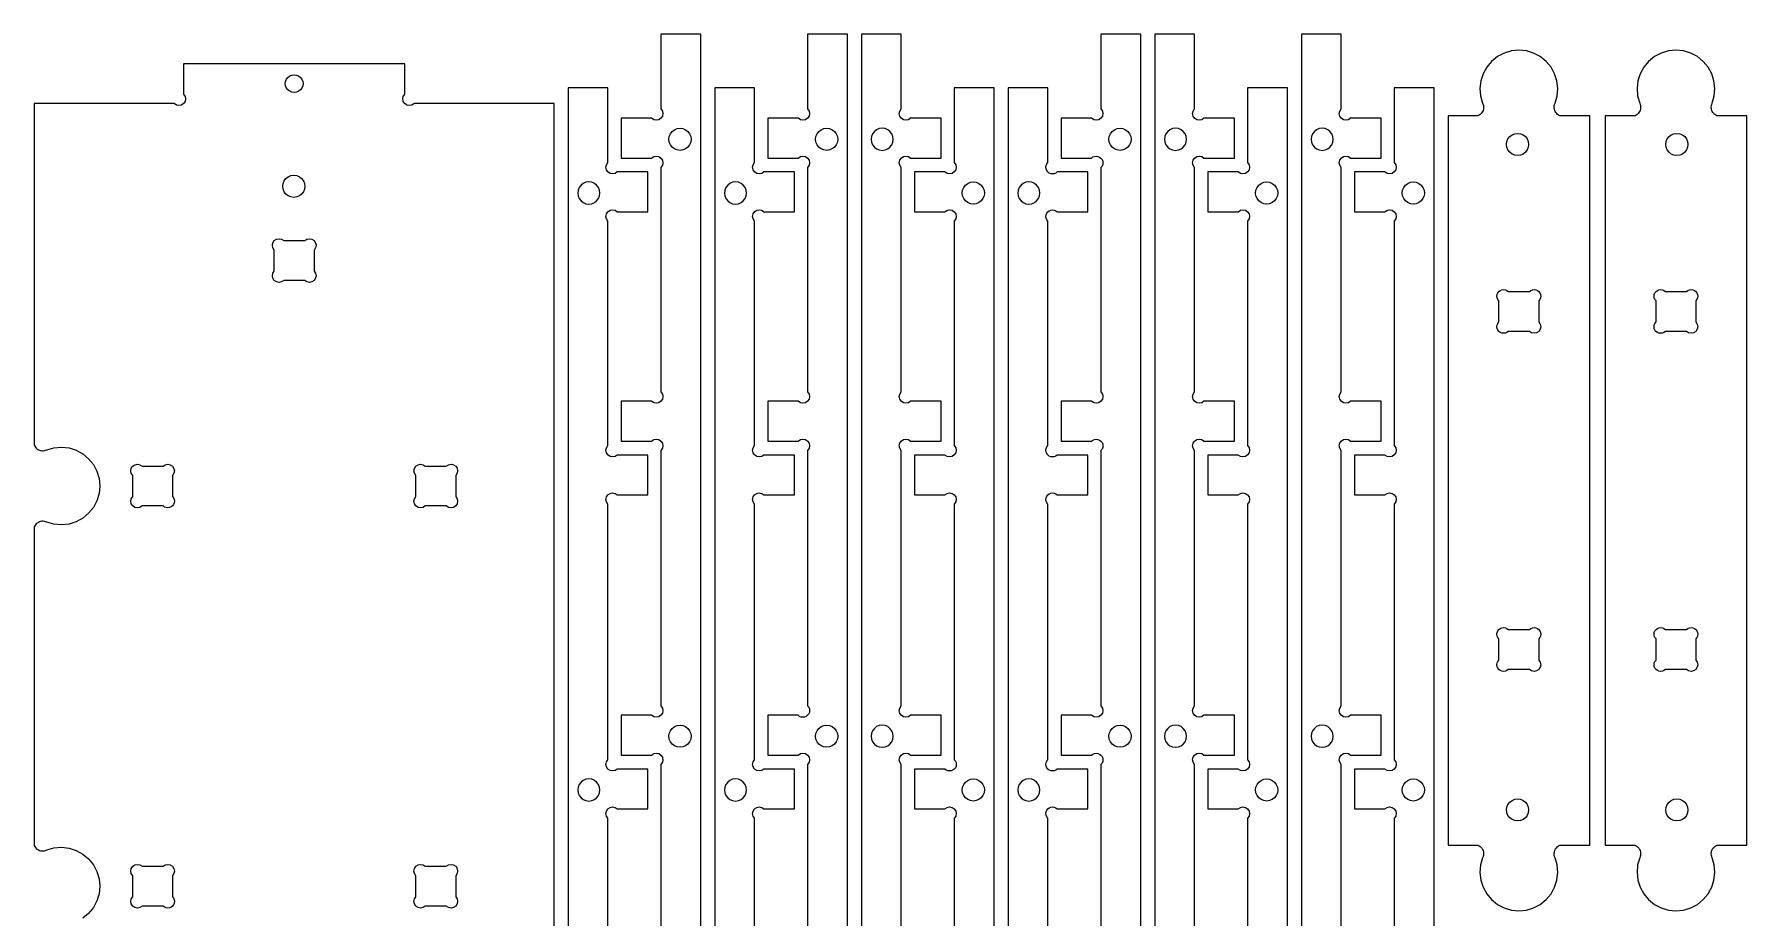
# Model space of a CAD drawing. Extents: x 5 to 2395, y 3 to 1197.
# Drawn here: x 1617 to 2391, y 798 to 1197 of the extents above; entities that cross this region are included whole.
import ezdxf

# ---------------------------------------------------------------- set-up
doc = ezdxf.new("R2010")
doc.units = 0
doc.layers.add('RACK_CUTOUT_18MM_OSB', color=18, linetype='CONTINUOUS')
doc.layers.add('RACK_HOLDDOWN_18MM_OSB', color=18, linetype='CONTINUOUS')

msp = doc.modelspace()

# ---------------------------------------------------------------- linework, layer by layer
at = {"layer": 'RACK_CUTOUT_18MM_OSB'}
for points in [[(1918.53, 410.41), (1918.53, 1197.41), (1900.53, 1197.41), (1900.53, 1163.65, -1), (1896.29, 1159.4), (1882.53, 1159.4), (1882.53, 1141.4), (1896.29, 1141.4, -1), (1900.53, 1137.16), (1900.53, 1035.64, -1), (1896.29, 1031.39), (1882.53, 1031.39), (1882.53, 1013.39), (1896.29, 1013.39, -1), (1900.53, 1009.15), (1900.53, 893.59, -1), (1896.29, 889.35), (1882.53, 889.35), (1882.53, 871.35), (1896.29, 871.35, -1), (1900.53, 867.11), (1900.53, 740.71, -1)], [(1984.83, 410.41), (1984.83, 1197.41), (1966.83, 1197.41), (1966.83, 1163.65, -1), (1962.59, 1159.4), (1948.83, 1159.4), (1948.83, 1141.4), (1962.59, 1141.4, -1), (1966.83, 1137.16), (1966.83, 1035.64, -1), (1962.59, 1031.39), (1948.83, 1031.39), (1948.83, 1013.39), (1962.59, 1013.39, -1), (1966.83, 1009.15), (1966.83, 893.59, -1), (1962.59, 889.35), (1948.83, 889.35), (1948.83, 871.35), (1962.59, 871.35, -1), (1966.83, 867.11), (1966.83, 740.71, -1)], [(2009.13, 740.71), (2009.13, 867.11, -1), (2013.37, 871.35), (2027.13, 871.35), (2027.13, 889.35), (2013.37, 889.35, -1), (2009.13, 893.59), (2009.13, 1009.15, -1), (2013.37, 1013.39), (2027.13, 1013.39), (2027.13, 1031.39), (2013.37, 1031.39, -1), (2009.13, 1035.64), (2009.13, 1137.16, -1), (2013.37, 1141.4), (2027.13, 1141.4), (2027.13, 1159.4), (2013.37, 1159.4, -1), (2009.13, 1163.65), (2009.13, 1197.41), (1991.13, 1197.41), (1991.13, 410.41)], [(2117.43, 410.41), (2117.43, 1197.41), (2099.43, 1197.41), (2099.43, 1163.65, -1), (2095.19, 1159.4), (2081.43, 1159.4), (2081.43, 1141.4), (2095.19, 1141.4, -1), (2099.43, 1137.16), (2099.43, 1035.64, -1), (2095.19, 1031.39), (2081.43, 1031.39), (2081.43, 1013.39), (2095.19, 1013.39, -1), (2099.43, 1009.15), (2099.43, 893.59, -1), (2095.19, 889.35), (2081.43, 889.35), (2081.43, 871.35), (2095.19, 871.35, -1), (2099.43, 867.11), (2099.43, 740.71, -1)], [(2141.73, 740.71), (2141.73, 867.11, -1), (2145.97, 871.35), (2159.73, 871.35), (2159.73, 889.35), (2145.97, 889.35, -1), (2141.73, 893.59), (2141.73, 1009.15, -1), (2145.97, 1013.39), (2159.73, 1013.39), (2159.73, 1031.39), (2145.97, 1031.39, -1), (2141.73, 1035.64), (2141.73, 1137.16, -1), (2145.97, 1141.4), (2159.73, 1141.4), (2159.73, 1159.4), (2145.97, 1159.4, -1), (2141.73, 1163.65), (2141.73, 1197.41), (2123.73, 1197.41), (2123.73, 410.41)], [(2208.03, 740.71), (2208.03, 867.11, -1), (2212.27, 871.35), (2226.03, 871.35), (2226.03, 889.35), (2212.27, 889.35, -1), (2208.03, 893.59), (2208.03, 1009.15, -1), (2212.27, 1013.39), (2226.03, 1013.39), (2226.03, 1031.39), (2212.27, 1031.39, -1), (2208.03, 1035.64), (2208.03, 1137.16, -1), (2212.27, 1141.4), (2226.03, 1141.4), (2226.03, 1159.4), (2212.27, 1159.4, -1), (2208.03, 1163.65), (2208.03, 1197.41), (2190.03, 1197.41), (2190.03, 410.41)], [(1852.23, 622.05), (1852.23, 1166.05), (1788.97, 1166.05, -1), (1784.73, 1170.29), (1784.73, 1184.05), (1684.73, 1184.05), (1684.73, 1170.29, -1), (1680.49, 1166.05), (1617.23, 1166.05), (1617.23, 1011.54), (1617.48, 1011.04), (1617.8, 1010.57), (1618.17, 1010.15), (1618.6, 1009.79), (1619.08, 1009.49), (1619.59, 1009.26), (1620.13, 1009.1), (1620.68, 1009.02), (1621.24, 1009.01), (1621.8, 1009.08), (1622.34, 1009.22), (1622.86, 1009.44), (1626.15, 1010.37), (1629.55, 1010.65), (1632.94, 1010.26), (1636.2, 1009.23), (1639.19, 1007.59), (1641.81, 1005.4), (1643.96, 1002.75), (1645.55, 999.73), (1646.53, 996.46), (1646.86, 993.06), (1646.53, 989.66), (1645.55, 986.39), (1643.96, 983.37), (1641.81, 980.72), (1639.19, 978.53), (1636.2, 976.89), (1632.94, 975.86), (1629.55, 975.47), (1626.15, 975.75), (1622.86, 976.68), (1622.34, 976.9), (1621.8, 977.04), (1621.24, 977.11), (1620.68, 977.11), (1620.13, 977.02), (1619.59, 976.86), (1619.08, 976.63), (1618.6, 976.33), (1618.17, 975.97), (1617.8, 975.55), (1617.48, 975.09), (1617.23, 974.58), (1617.23, 830.54), (1617.48, 830.04), (1617.8, 829.57), (1618.17, 829.15), (1618.6, 828.79), (1619.08, 828.49), (1619.59, 828.26), (1620.13, 828.1), (1620.68, 828.02), (1621.24, 828.01), (1621.8, 828.08), (1622.34, 828.22), (1622.86, 828.44), (1626.15, 829.37), (1629.55, 829.65), (1632.94, 829.26), (1636.2, 828.23), (1639.19, 826.59), (1641.81, 824.4), (1643.96, 821.75), (1645.55, 818.73), (1646.53, 815.46), (1646.86, 812.06), (1646.53, 808.66), (1645.55, 805.39), (1643.96, 802.37), (1641.81, 799.72), (1639.19, 797.53)], [(1876.53, 716.41), (1876.53, 842.81, -1), (1880.77, 847.05), (1894.53, 847.05), (1894.53, 865.05), (1880.77, 865.05, -1), (1876.53, 869.29), (1876.53, 984.85, -1), (1880.77, 989.09), (1894.53, 989.09), (1894.53, 1007.09), (1880.77, 1007.09, -1), (1876.53, 1011.34), (1876.53, 1112.86, -1), (1880.77, 1117.1), (1894.53, 1117.1), (1894.53, 1135.1), (1880.77, 1135.1, -1), (1876.53, 1139.35), (1876.53, 1173.11), (1858.53, 1173.11), (1858.53, 386.11)], [(1942.83, 716.41), (1942.83, 842.81, -1), (1947.07, 847.05), (1960.83, 847.05), (1960.83, 865.05), (1947.07, 865.05, -1), (1942.83, 869.29), (1942.83, 984.85, -1), (1947.07, 989.09), (1960.83, 989.09), (1960.83, 1007.09), (1947.07, 1007.09, -1), (1942.83, 1011.34), (1942.83, 1112.86, -1), (1947.07, 1117.1), (1960.83, 1117.1), (1960.83, 1135.1), (1947.07, 1135.1, -1), (1942.83, 1139.35), (1942.83, 1173.11), (1924.83, 1173.11), (1924.83, 386.11)], [(2051.13, 386.11), (2051.13, 1173.11), (2033.13, 1173.11), (2033.13, 1139.35, -1), (2028.89, 1135.1), (2015.13, 1135.1), (2015.13, 1117.1), (2028.89, 1117.1, -1), (2033.13, 1112.86), (2033.13, 1011.34, -1), (2028.89, 1007.09), (2015.13, 1007.09), (2015.13, 989.09), (2028.89, 989.09, -1), (2033.13, 984.85), (2033.13, 869.29, -1), (2028.89, 865.05), (2015.13, 865.05), (2015.13, 847.05), (2028.89, 847.05, -1), (2033.13, 842.81), (2033.13, 716.41, -1)], [(2075.43, 716.41), (2075.43, 842.81, -1), (2079.67, 847.05), (2093.43, 847.05), (2093.43, 865.05), (2079.67, 865.05, -1), (2075.43, 869.29), (2075.43, 984.85, -1), (2079.67, 989.09), (2093.43, 989.09), (2093.43, 1007.09), (2079.67, 1007.09, -1), (2075.43, 1011.34), (2075.43, 1112.86, -1), (2079.67, 1117.1), (2093.43, 1117.1), (2093.43, 1135.1), (2079.67, 1135.1, -1), (2075.43, 1139.35), (2075.43, 1173.11), (2057.43, 1173.11), (2057.43, 386.11)], [(2183.73, 386.11), (2183.73, 1173.11), (2165.73, 1173.11), (2165.73, 1139.35, -1), (2161.49, 1135.1), (2147.73, 1135.1), (2147.73, 1117.1), (2161.49, 1117.1, -1), (2165.73, 1112.86), (2165.73, 1011.34, -1), (2161.49, 1007.09), (2147.73, 1007.09), (2147.73, 989.09), (2161.49, 989.09, -1), (2165.73, 984.85), (2165.73, 869.29, -1), (2161.49, 865.05), (2147.73, 865.05), (2147.73, 847.05), (2161.49, 847.05, -1), (2165.73, 842.81), (2165.73, 716.41, -1)], [(2250.03, 386.11), (2250.03, 1173.11), (2232.03, 1173.11), (2232.03, 1139.35, -1), (2227.79, 1135.1), (2214.03, 1135.1), (2214.03, 1117.1), (2227.79, 1117.1, -1), (2232.03, 1112.86), (2232.03, 1011.34, -1), (2227.79, 1007.09), (2214.03, 1007.09), (2214.03, 989.09), (2227.79, 989.09, -1), (2232.03, 984.85), (2232.03, 869.29, -1), (2227.79, 865.05), (2214.03, 865.05), (2214.03, 847.05), (2227.79, 847.05, -1), (2232.03, 842.81), (2232.03, 716.41, -1)]]:
    msp.add_lwpolyline(points, format="xyb", dxfattribs=at)
for points in [[(2284.94, 801.26), (2288.34, 800.93), (2291.74, 801.26), (2295.01, 802.24), (2298.03, 803.84), (2300.68, 805.99), (2302.87, 808.6), (2304.51, 811.6), (2305.54, 814.85), (2305.93, 818.24), (2305.65, 821.65), (2304.72, 824.93), (2304.5, 825.45), (2304.36, 825.99), (2304.29, 826.55), (2304.3, 827.11), (2304.38, 827.67), (2304.54, 828.21), (2304.77, 828.72), (2305.07, 829.19), (2305.43, 829.62), (2305.85, 830), (2306.32, 830.31), (2306.82, 830.56), (2320.35, 830.56), (2320.35, 1160.56), (2306.82, 1160.56), (2306.32, 1160.81), (2305.85, 1161.13), (2305.43, 1161.5), (2305.07, 1161.93), (2304.77, 1162.41), (2304.54, 1162.92), (2304.38, 1163.46), (2304.3, 1164.01), (2304.29, 1164.58), (2304.36, 1165.13), (2304.5, 1165.68), (2304.72, 1166.19), (2305.65, 1169.48), (2305.93, 1172.88), (2305.54, 1176.27), (2304.51, 1179.53), (2302.87, 1182.52), (2300.68, 1185.14), (2298.03, 1187.29), (2295.01, 1188.88), (2291.74, 1189.86), (2288.34, 1190.19), (2284.94, 1189.86), (2281.67, 1188.88), (2278.65, 1187.29), (2276, 1185.14), (2273.81, 1182.52), (2272.17, 1179.53), (2271.14, 1176.27), (2270.75, 1172.88), (2271.03, 1169.48), (2271.96, 1166.19), (2272.18, 1165.68), (2272.32, 1165.13), (2272.39, 1164.58), (2272.39, 1164.01), (2272.3, 1163.46), (2272.14, 1162.92), (2271.91, 1162.41), (2271.61, 1161.93), (2271.25, 1161.5), (2270.83, 1161.13), (2270.37, 1160.81), (2269.86, 1160.56), (2256.33, 1160.56), (2256.33, 830.56), (2269.86, 830.56), (2270.37, 830.31), (2270.83, 830), (2271.25, 829.62), (2271.61, 829.19), (2271.91, 828.72), (2272.14, 828.21), (2272.3, 827.67), (2272.39, 827.11), (2272.39, 826.55), (2272.32, 825.99), (2272.18, 825.45), (2271.96, 824.93), (2271.03, 821.65), (2270.75, 818.24), (2271.14, 814.85), (2272.17, 811.6), (2273.81, 808.6), (2276, 805.99), (2278.65, 803.84), (2281.67, 802.24)], [(2355.94, 801.26), (2359.34, 800.93), (2362.74, 801.26), (2366.01, 802.24), (2369.03, 803.84), (2371.68, 805.99), (2373.87, 808.6), (2375.51, 811.6), (2376.54, 814.85), (2376.93, 818.24), (2376.65, 821.65), (2375.72, 824.93), (2375.5, 825.45), (2375.36, 825.99), (2375.29, 826.55), (2375.3, 827.11), (2375.38, 827.67), (2375.54, 828.21), (2375.77, 828.72), (2376.07, 829.19), (2376.43, 829.62), (2376.85, 830), (2377.32, 830.31), (2377.82, 830.56), (2391.35, 830.56), (2391.35, 1160.56), (2377.82, 1160.56), (2377.32, 1160.81), (2376.85, 1161.13), (2376.43, 1161.5), (2376.07, 1161.93), (2375.77, 1162.41), (2375.54, 1162.92), (2375.38, 1163.46), (2375.3, 1164.01), (2375.29, 1164.58), (2375.36, 1165.13), (2375.5, 1165.68), (2375.72, 1166.19), (2376.65, 1169.48), (2376.93, 1172.88), (2376.54, 1176.27), (2375.51, 1179.53), (2373.87, 1182.52), (2371.68, 1185.14), (2369.03, 1187.29), (2366.01, 1188.88), (2362.74, 1189.86), (2359.34, 1190.19), (2355.94, 1189.86), (2352.67, 1188.88), (2349.65, 1187.29), (2347, 1185.14), (2344.81, 1182.52), (2343.17, 1179.53), (2342.14, 1176.27), (2341.75, 1172.88), (2342.03, 1169.48), (2342.96, 1166.19), (2343.18, 1165.68), (2343.32, 1165.13), (2343.39, 1164.58), (2343.39, 1164.01), (2343.3, 1163.46), (2343.14, 1162.92), (2342.91, 1162.41), (2342.61, 1161.93), (2342.25, 1161.5), (2341.83, 1161.13), (2341.37, 1160.81), (2340.86, 1160.56), (2327.33, 1160.56), (2327.33, 830.56), (2340.86, 830.56), (2341.37, 830.31), (2341.83, 830), (2342.25, 829.62), (2342.61, 829.19), (2342.91, 828.72), (2343.14, 828.21), (2343.3, 827.67), (2343.39, 827.11), (2343.39, 826.55), (2343.32, 825.99), (2343.18, 825.45), (2342.96, 824.93), (2342.03, 821.65), (2341.75, 818.24), (2342.14, 814.85), (2343.17, 811.6), (2344.81, 808.6), (2347, 805.99), (2349.65, 803.84), (2352.67, 802.24)], [(1733.7, 1171.19), (1732.73, 1171.59), (1731.9, 1172.22), (1731.27, 1173.05), (1730.87, 1174.02), (1730.73, 1175.05), (1730.87, 1176.09), (1731.27, 1177.05), (1731.9, 1177.88), (1732.73, 1178.52), (1733.7, 1178.92), (1734.73, 1179.05), (1735.77, 1178.92), (1736.73, 1178.52), (1737.56, 1177.88), (1738.2, 1177.05), (1738.59, 1176.09), (1738.73, 1175.05), (1738.59, 1174.02), (1738.2, 1173.05), (1737.56, 1172.22), (1736.73, 1171.59), (1735.77, 1171.19), (1734.73, 1171.05)]]:
    msp.add_lwpolyline(points, close=True, dxfattribs=at)
for points in [[(1725.75, 1090.29), (1725.75, 1099.81, -1), (1729.99, 1104.05), (1739.5, 1104.05, -1), (1743.75, 1099.81), (1743.75, 1090.29, -1), (1739.5, 1086.05), (1729.99, 1086.05, -1)], [(2283.57, 1081), (2293.09, 1081, -1), (2297.33, 1076.76), (2297.33, 1067.25, -1), (2293.09, 1063), (2283.57, 1063, -1), (2279.33, 1067.25), (2279.33, 1076.76, -1)], [(2368.33, 1076.76), (2368.33, 1067.25, -1), (2364.09, 1063), (2354.57, 1063, -1), (2350.33, 1067.25), (2350.33, 1076.76, -1), (2354.57, 1081), (2364.09, 1081, -1)], [(1679.73, 997.81), (1679.73, 988.29, -1), (1675.49, 984.05), (1665.98, 984.05, -1), (1661.73, 988.29), (1661.73, 997.81, -1), (1665.98, 1002.05), (1675.49, 1002.05, -1)], [(1807.75, 997.81), (1807.75, 988.29, -1), (1803.5, 984.05), (1793.99, 984.05, -1), (1789.75, 988.29), (1789.75, 997.81, -1), (1793.99, 1002.05), (1803.5, 1002.05, -1)], [(2279.33, 914.36), (2279.33, 923.88, -1), (2283.57, 928.12), (2293.09, 928.12, -1), (2297.33, 923.88), (2297.33, 914.36, -1), (2293.09, 910.12), (2283.57, 910.12, -1)], [(2368.33, 923.88), (2368.33, 914.36, -1), (2364.09, 910.12), (2354.57, 910.12, -1), (2350.33, 914.36), (2350.33, 923.88, -1), (2354.57, 928.12), (2364.09, 928.12, -1)], [(1679.73, 816.81), (1679.73, 807.29, -1), (1675.49, 803.05), (1665.98, 803.05, -1), (1661.73, 807.29), (1661.73, 816.81, -1), (1665.98, 821.05), (1675.49, 821.05, -1)], [(1807.75, 816.81), (1807.75, 807.29, -1), (1803.5, 803.05), (1793.99, 803.05, -1), (1789.75, 807.29), (1789.75, 816.81, -1), (1793.99, 821.05), (1803.5, 821.05, -1)]]:
    msp.add_lwpolyline(points, format="xyb", close=True, dxfattribs=at)
at = {"layer": 'RACK_HOLDDOWN_18MM_OSB'}
for points in [[(1910.43, 1154.72), (1911.64, 1154.22), (1912.67, 1153.43), (1913.47, 1152.39), (1913.97, 1151.19), (1914.14, 1149.89), (1913.97, 1148.6), (1913.47, 1147.39), (1912.67, 1146.36), (1911.64, 1145.56), (1910.43, 1145.06), (1909.14, 1144.89), (1907.84, 1145.06), (1906.64, 1145.56), (1905.6, 1146.36), (1904.81, 1147.39), (1904.31, 1148.6), (1904.14, 1149.89), (1904.31, 1151.19), (1904.81, 1152.39), (1905.6, 1153.43), (1906.64, 1154.22), (1907.84, 1154.72), (1909.14, 1154.89)], [(1976.73, 1154.72), (1977.94, 1154.22), (1978.97, 1153.43), (1979.77, 1152.39), (1980.27, 1151.19), (1980.44, 1149.89), (1980.27, 1148.6), (1979.77, 1147.39), (1978.97, 1146.36), (1977.94, 1145.56), (1976.73, 1145.06), (1975.44, 1144.89), (1974.14, 1145.06), (1972.94, 1145.56), (1971.9, 1146.36), (1971.11, 1147.39), (1970.61, 1148.6), (1970.44, 1149.89), (1970.61, 1151.19), (1971.11, 1152.39), (1971.9, 1153.43), (1972.94, 1154.22), (1974.14, 1154.72), (1975.44, 1154.89)], [(1999.23, 1154.72), (1998.02, 1154.22), (1996.99, 1153.43), (1996.19, 1152.39), (1995.69, 1151.19), (1995.52, 1149.89), (1995.69, 1148.6), (1996.19, 1147.39), (1996.99, 1146.36), (1998.02, 1145.56), (1999.23, 1145.06), (2000.52, 1144.89), (2001.82, 1145.06), (2003.02, 1145.56), (2004.06, 1146.36), (2004.85, 1147.39), (2005.35, 1148.6), (2005.52, 1149.89), (2005.35, 1151.19), (2004.85, 1152.39), (2004.06, 1153.43), (2003.02, 1154.22), (2001.82, 1154.72), (2000.52, 1154.89)], [(2109.33, 1154.72), (2110.54, 1154.22), (2111.57, 1153.43), (2112.37, 1152.39), (2112.87, 1151.19), (2113.04, 1149.89), (2112.87, 1148.6), (2112.37, 1147.39), (2111.57, 1146.36), (2110.54, 1145.56), (2109.33, 1145.06), (2108.04, 1144.89), (2106.74, 1145.06), (2105.54, 1145.56), (2104.5, 1146.36), (2103.71, 1147.39), (2103.21, 1148.6), (2103.04, 1149.89), (2103.21, 1151.19), (2103.71, 1152.39), (2104.5, 1153.43), (2105.54, 1154.22), (2106.74, 1154.72), (2108.04, 1154.89)], [(2131.83, 1154.72), (2130.62, 1154.22), (2129.59, 1153.43), (2128.79, 1152.39), (2128.29, 1151.19), (2128.12, 1149.89), (2128.29, 1148.6), (2128.79, 1147.39), (2129.59, 1146.36), (2130.62, 1145.56), (2131.83, 1145.06), (2133.12, 1144.89), (2134.42, 1145.06), (2135.62, 1145.56), (2136.66, 1146.36), (2137.45, 1147.39), (2137.95, 1148.6), (2138.12, 1149.89), (2137.95, 1151.19), (2137.45, 1152.39), (2136.66, 1153.43), (2135.62, 1154.22), (2134.42, 1154.72), (2133.12, 1154.89)], [(2198.13, 1154.72), (2196.92, 1154.22), (2195.89, 1153.43), (2195.09, 1152.39), (2194.59, 1151.19), (2194.42, 1149.89), (2194.59, 1148.6), (2195.09, 1147.39), (2195.89, 1146.36), (2196.92, 1145.56), (2198.13, 1145.06), (2199.42, 1144.89), (2200.72, 1145.06), (2201.92, 1145.56), (2202.96, 1146.36), (2203.75, 1147.39), (2204.25, 1148.6), (2204.42, 1149.89), (2204.25, 1151.19), (2203.75, 1152.39), (2202.96, 1153.43), (2201.92, 1154.22), (2200.72, 1154.72), (2199.42, 1154.89)], [(2289.05, 1152.39), (2290.25, 1151.89), (2291.29, 1151.1), (2292.08, 1150.06), (2292.58, 1148.86), (2292.75, 1147.56), (2292.58, 1146.27), (2292.08, 1145.06), (2291.29, 1144.03), (2290.25, 1143.23), (2289.05, 1142.73), (2287.75, 1142.56), (2286.46, 1142.73), (2285.25, 1143.23), (2284.22, 1144.03), (2283.42, 1145.06), (2282.92, 1146.27), (2282.75, 1147.56), (2282.92, 1148.86), (2283.42, 1150.06), (2284.22, 1151.1), (2285.25, 1151.89), (2286.46, 1152.39), (2287.75, 1152.56)], [(2361.05, 1152.39), (2362.25, 1151.89), (2363.29, 1151.1), (2364.08, 1150.06), (2364.58, 1148.86), (2364.75, 1147.56), (2364.58, 1146.27), (2364.08, 1145.06), (2363.29, 1144.03), (2362.25, 1143.23), (2361.05, 1142.73), (2359.75, 1142.56), (2358.46, 1142.73), (2357.25, 1143.23), (2356.22, 1144.03), (2355.42, 1145.06), (2354.92, 1146.27), (2354.75, 1147.56), (2354.92, 1148.86), (2355.42, 1150.06), (2356.22, 1151.1), (2357.25, 1151.89), (2358.46, 1152.39), (2359.75, 1152.56)], [(1733.27, 1123.79), (1732.07, 1124.29), (1731.03, 1125.08), (1730.24, 1126.12), (1729.74, 1127.32), (1729.57, 1128.62), (1729.74, 1129.91), (1730.24, 1131.12), (1731.03, 1132.15), (1732.07, 1132.95), (1733.27, 1133.45), (1734.57, 1133.62), (1735.86, 1133.45), (1737.07, 1132.95), (1738.1, 1132.15), (1738.9, 1131.12), (1739.4, 1129.91), (1739.57, 1128.62), (1739.4, 1127.32), (1738.9, 1126.12), (1738.1, 1125.08), (1737.07, 1124.29), (1735.86, 1123.79), (1734.57, 1123.62)], [(1866.63, 1130.42), (1865.42, 1129.92), (1864.39, 1129.13), (1863.59, 1128.09), (1863.09, 1126.89), (1862.92, 1125.59), (1863.09, 1124.3), (1863.59, 1123.09), (1864.39, 1122.06), (1865.42, 1121.26), (1866.63, 1120.76), (1867.92, 1120.59), (1869.22, 1120.76), (1870.42, 1121.26), (1871.46, 1122.06), (1872.25, 1123.09), (1872.75, 1124.3), (1872.92, 1125.59), (1872.75, 1126.89), (1872.25, 1128.09), (1871.46, 1129.13), (1870.42, 1129.92), (1869.22, 1130.42), (1867.92, 1130.59)], [(1932.93, 1130.42), (1931.72, 1129.92), (1930.69, 1129.13), (1929.89, 1128.09), (1929.39, 1126.89), (1929.22, 1125.59), (1929.39, 1124.3), (1929.89, 1123.09), (1930.69, 1122.06), (1931.72, 1121.26), (1932.93, 1120.76), (1934.22, 1120.59), (1935.52, 1120.76), (1936.72, 1121.26), (1937.76, 1122.06), (1938.55, 1123.09), (1939.05, 1124.3), (1939.22, 1125.59), (1939.05, 1126.89), (1938.55, 1128.09), (1937.76, 1129.13), (1936.72, 1129.92), (1935.52, 1130.42), (1934.22, 1130.59)], [(2043.03, 1130.42), (2044.24, 1129.92), (2045.27, 1129.13), (2046.07, 1128.09), (2046.57, 1126.89), (2046.74, 1125.59), (2046.57, 1124.3), (2046.07, 1123.09), (2045.27, 1122.06), (2044.24, 1121.26), (2043.03, 1120.76), (2041.74, 1120.59), (2040.44, 1120.76), (2039.24, 1121.26), (2038.2, 1122.06), (2037.41, 1123.09), (2036.91, 1124.3), (2036.74, 1125.59), (2036.91, 1126.89), (2037.41, 1128.09), (2038.2, 1129.13), (2039.24, 1129.92), (2040.44, 1130.42), (2041.74, 1130.59)], [(2065.53, 1130.42), (2064.32, 1129.92), (2063.29, 1129.13), (2062.49, 1128.09), (2061.99, 1126.89), (2061.82, 1125.59), (2061.99, 1124.3), (2062.49, 1123.09), (2063.29, 1122.06), (2064.32, 1121.26), (2065.53, 1120.76), (2066.82, 1120.59), (2068.12, 1120.76), (2069.32, 1121.26), (2070.36, 1122.06), (2071.15, 1123.09), (2071.65, 1124.3), (2071.82, 1125.59), (2071.65, 1126.89), (2071.15, 1128.09), (2070.36, 1129.13), (2069.32, 1129.92), (2068.12, 1130.42), (2066.82, 1130.59)], [(2175.63, 1130.42), (2176.84, 1129.92), (2177.87, 1129.13), (2178.67, 1128.09), (2179.17, 1126.89), (2179.34, 1125.59), (2179.17, 1124.3), (2178.67, 1123.09), (2177.87, 1122.06), (2176.84, 1121.26), (2175.63, 1120.76), (2174.34, 1120.59), (2173.04, 1120.76), (2171.84, 1121.26), (2170.8, 1122.06), (2170.01, 1123.09), (2169.51, 1124.3), (2169.34, 1125.59), (2169.51, 1126.89), (2170.01, 1128.09), (2170.8, 1129.13), (2171.84, 1129.92), (2173.04, 1130.42), (2174.34, 1130.59)], [(2241.93, 1130.42), (2243.14, 1129.92), (2244.17, 1129.13), (2244.97, 1128.09), (2245.47, 1126.89), (2245.64, 1125.59), (2245.47, 1124.3), (2244.97, 1123.09), (2244.17, 1122.06), (2243.14, 1121.26), (2241.93, 1120.76), (2240.64, 1120.59), (2239.34, 1120.76), (2238.14, 1121.26), (2237.1, 1122.06), (2236.31, 1123.09), (2235.81, 1124.3), (2235.64, 1125.59), (2235.81, 1126.89), (2236.31, 1128.09), (2237.1, 1129.13), (2238.14, 1129.92), (2239.34, 1130.42), (2240.64, 1130.59)], [(1910.43, 884.72), (1911.64, 884.22), (1912.67, 883.43), (1913.47, 882.39), (1913.97, 881.19), (1914.14, 879.89), (1913.97, 878.6), (1913.47, 877.39), (1912.67, 876.36), (1911.64, 875.56), (1910.43, 875.06), (1909.14, 874.89), (1907.84, 875.06), (1906.64, 875.56), (1905.6, 876.36), (1904.81, 877.39), (1904.31, 878.6), (1904.14, 879.89), (1904.31, 881.19), (1904.81, 882.39), (1905.6, 883.43), (1906.64, 884.22), (1907.84, 884.72), (1909.14, 884.89)], [(1976.73, 884.72), (1977.94, 884.22), (1978.97, 883.43), (1979.77, 882.39), (1980.27, 881.19), (1980.44, 879.89), (1980.27, 878.6), (1979.77, 877.39), (1978.97, 876.36), (1977.94, 875.56), (1976.73, 875.06), (1975.44, 874.89), (1974.14, 875.06), (1972.94, 875.56), (1971.9, 876.36), (1971.11, 877.39), (1970.61, 878.6), (1970.44, 879.89), (1970.61, 881.19), (1971.11, 882.39), (1971.9, 883.43), (1972.94, 884.22), (1974.14, 884.72), (1975.44, 884.89)], [(1999.23, 884.72), (1998.02, 884.22), (1996.99, 883.43), (1996.19, 882.39), (1995.69, 881.19), (1995.52, 879.89), (1995.69, 878.6), (1996.19, 877.39), (1996.99, 876.36), (1998.02, 875.56), (1999.23, 875.06), (2000.52, 874.89), (2001.82, 875.06), (2003.02, 875.56), (2004.06, 876.36), (2004.85, 877.39), (2005.35, 878.6), (2005.52, 879.89), (2005.35, 881.19), (2004.85, 882.39), (2004.06, 883.43), (2003.02, 884.22), (2001.82, 884.72), (2000.52, 884.89)], [(2109.33, 884.72), (2110.54, 884.22), (2111.57, 883.43), (2112.37, 882.39), (2112.87, 881.19), (2113.04, 879.89), (2112.87, 878.6), (2112.37, 877.39), (2111.57, 876.36), (2110.54, 875.56), (2109.33, 875.06), (2108.04, 874.89), (2106.74, 875.06), (2105.54, 875.56), (2104.5, 876.36), (2103.71, 877.39), (2103.21, 878.6), (2103.04, 879.89), (2103.21, 881.19), (2103.71, 882.39), (2104.5, 883.43), (2105.54, 884.22), (2106.74, 884.72), (2108.04, 884.89)], [(2131.83, 884.72), (2130.62, 884.22), (2129.59, 883.43), (2128.79, 882.39), (2128.29, 881.19), (2128.12, 879.89), (2128.29, 878.6), (2128.79, 877.39), (2129.59, 876.36), (2130.62, 875.56), (2131.83, 875.06), (2133.12, 874.89), (2134.42, 875.06), (2135.62, 875.56), (2136.66, 876.36), (2137.45, 877.39), (2137.95, 878.6), (2138.12, 879.89), (2137.95, 881.19), (2137.45, 882.39), (2136.66, 883.43), (2135.62, 884.22), (2134.42, 884.72), (2133.12, 884.89)], [(2198.13, 884.72), (2196.92, 884.22), (2195.89, 883.43), (2195.09, 882.39), (2194.59, 881.19), (2194.42, 879.89), (2194.59, 878.6), (2195.09, 877.39), (2195.89, 876.36), (2196.92, 875.56), (2198.13, 875.06), (2199.42, 874.89), (2200.72, 875.06), (2201.92, 875.56), (2202.96, 876.36), (2203.75, 877.39), (2204.25, 878.6), (2204.42, 879.89), (2204.25, 881.19), (2203.75, 882.39), (2202.96, 883.43), (2201.92, 884.22), (2200.72, 884.72), (2199.42, 884.89)], [(1866.63, 860.42), (1865.42, 859.92), (1864.39, 859.13), (1863.59, 858.09), (1863.09, 856.89), (1862.92, 855.59), (1863.09, 854.3), (1863.59, 853.09), (1864.39, 852.06), (1865.42, 851.26), (1866.63, 850.76), (1867.92, 850.59), (1869.22, 850.76), (1870.42, 851.26), (1871.46, 852.06), (1872.25, 853.09), (1872.75, 854.3), (1872.92, 855.59), (1872.75, 856.89), (1872.25, 858.09), (1871.46, 859.13), (1870.42, 859.92), (1869.22, 860.42), (1867.92, 860.59)], [(1932.93, 860.42), (1931.72, 859.92), (1930.69, 859.13), (1929.89, 858.09), (1929.39, 856.89), (1929.22, 855.59), (1929.39, 854.3), (1929.89, 853.09), (1930.69, 852.06), (1931.72, 851.26), (1932.93, 850.76), (1934.22, 850.59), (1935.52, 850.76), (1936.72, 851.26), (1937.76, 852.06), (1938.55, 853.09), (1939.05, 854.3), (1939.22, 855.59), (1939.05, 856.89), (1938.55, 858.09), (1937.76, 859.13), (1936.72, 859.92), (1935.52, 860.42), (1934.22, 860.59)], [(2043.03, 860.42), (2044.24, 859.92), (2045.27, 859.13), (2046.07, 858.09), (2046.57, 856.89), (2046.74, 855.59), (2046.57, 854.3), (2046.07, 853.09), (2045.27, 852.06), (2044.24, 851.26), (2043.03, 850.76), (2041.74, 850.59), (2040.44, 850.76), (2039.24, 851.26), (2038.2, 852.06), (2037.41, 853.09), (2036.91, 854.3), (2036.74, 855.59), (2036.91, 856.89), (2037.41, 858.09), (2038.2, 859.13), (2039.24, 859.92), (2040.44, 860.42), (2041.74, 860.59)], [(2065.53, 860.42), (2064.32, 859.92), (2063.29, 859.13), (2062.49, 858.09), (2061.99, 856.89), (2061.82, 855.59), (2061.99, 854.3), (2062.49, 853.09), (2063.29, 852.06), (2064.32, 851.26), (2065.53, 850.76), (2066.82, 850.59), (2068.12, 850.76), (2069.32, 851.26), (2070.36, 852.06), (2071.15, 853.09), (2071.65, 854.3), (2071.82, 855.59), (2071.65, 856.89), (2071.15, 858.09), (2070.36, 859.13), (2069.32, 859.92), (2068.12, 860.42), (2066.82, 860.59)], [(2175.63, 860.42), (2176.84, 859.92), (2177.87, 859.13), (2178.67, 858.09), (2179.17, 856.89), (2179.34, 855.59), (2179.17, 854.3), (2178.67, 853.09), (2177.87, 852.06), (2176.84, 851.26), (2175.63, 850.76), (2174.34, 850.59), (2173.04, 850.76), (2171.84, 851.26), (2170.8, 852.06), (2170.01, 853.09), (2169.51, 854.3), (2169.34, 855.59), (2169.51, 856.89), (2170.01, 858.09), (2170.8, 859.13), (2171.84, 859.92), (2173.04, 860.42), (2174.34, 860.59)], [(2241.93, 860.42), (2243.14, 859.92), (2244.17, 859.13), (2244.97, 858.09), (2245.47, 856.89), (2245.64, 855.59), (2245.47, 854.3), (2244.97, 853.09), (2244.17, 852.06), (2243.14, 851.26), (2241.93, 850.76), (2240.64, 850.59), (2239.34, 850.76), (2238.14, 851.26), (2237.1, 852.06), (2236.31, 853.09), (2235.81, 854.3), (2235.64, 855.59), (2235.81, 856.89), (2236.31, 858.09), (2237.1, 859.13), (2238.14, 859.92), (2239.34, 860.42), (2240.64, 860.59)], [(2289.05, 851.39), (2290.25, 850.89), (2291.29, 850.1), (2292.08, 849.06), (2292.58, 847.86), (2292.75, 846.56), (2292.58, 845.27), (2292.08, 844.06), (2291.29, 843.03), (2290.25, 842.23), (2289.05, 841.73), (2287.75, 841.56), (2286.46, 841.73), (2285.25, 842.23), (2284.22, 843.03), (2283.42, 844.06), (2282.92, 845.27), (2282.75, 846.56), (2282.92, 847.86), (2283.42, 849.06), (2284.22, 850.1), (2285.25, 850.89), (2286.46, 851.39), (2287.75, 851.56)], [(2361.05, 851.39), (2362.25, 850.89), (2363.29, 850.1), (2364.08, 849.06), (2364.58, 847.86), (2364.75, 846.56), (2364.58, 845.27), (2364.08, 844.06), (2363.29, 843.03), (2362.25, 842.23), (2361.05, 841.73), (2359.75, 841.56), (2358.46, 841.73), (2357.25, 842.23), (2356.22, 843.03), (2355.42, 844.06), (2354.92, 845.27), (2354.75, 846.56), (2354.92, 847.86), (2355.42, 849.06), (2356.22, 850.1), (2357.25, 850.89), (2358.46, 851.39), (2359.75, 851.56)]]:
    msp.add_lwpolyline(points, close=True, dxfattribs=at)

doc.saveas('drawing.dxf')
